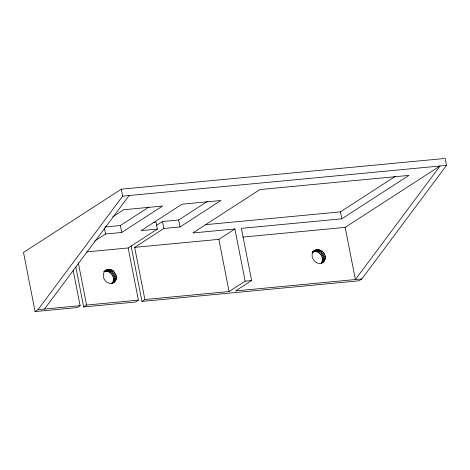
<?xml version="1.0" encoding="UTF-8"?>
<svg xmlns="http://www.w3.org/2000/svg" width="470" height="470" viewBox="0 0 470 470"><rect width="100%" height="100%" fill="white"/><g stroke="black" fill="none" stroke-linecap="round" stroke-linejoin="round"><path stroke-width="0.7" d="M111.707 283.58C116.725 278.669 110.438 269.122 103.917 271.713C112.101 263.253 122.688 279.762 111.66 283.704M312.603 252.167L314.336 250.827C307.233 256.685 318.537 268.752 324.3 261.026C328.924 254.012 318.319 245.375 312.585 251.961M103.917 271.713L108.464 269.433L105.544 271.319L110.186 269.51L107.272 271.396L111.883 270.056L108.969 271.942L113.446 271.037L111.837 274.263L114.756 272.377L112.812 275.878L115.732 273.992L113.388 277.664L116.307 275.772L113.523 279.486L116.442 277.594L113.2 281.225L116.119 279.333L112.453 282.758L114.251 282.106L111.831 283.645M324.3 261.026L321.38 262.918L325.052 259.493L322.132 261.379L325.369 257.748L322.449 259.634L325.234 255.933L322.314 257.818L324.658 254.153L321.744 256.038L323.683 252.537L320.763 254.423L317.896 252.102L320.816 250.216L316.198 251.556L319.118 249.664L314.471 251.479L317.391 249.588L312.844 251.873L316.198 251.556L317.896 252.102L322.373 251.192L320.763 254.423C322.59 256.82 323.06 260.315 321.38 262.918L323.178 262.26L321.427 263.394M121.289 189.187L23.5 252.437L35.097 311.563L38.017 309.671L122.652 196.137L121.289 189.187L445.137 158.437L446.5 165.387L361.865 278.927L358.945 280.813L141.969 301.417L131.065 245.851M44.497 309.06L129.133 195.52M112.771 216.829L123.745 209.726L162.602 206.036L121.742 232.468L105.55 234.007L94.605 241.087M104.892 226.987L120.379 225.518L149.043 206.976M156.422 225.441L162.479 221.523L178.676 219.984L207.341 201.442M86.574 251.914L128.175 247.966L157.368 229.084L156.005 222.134L153.185 222.404M141.969 301.417L144.889 299.525L134.649 247.355L163.842 228.473L180.039 226.934L220.906 200.502L182.037 204.192L141.17 230.623L157.368 229.084M110.526 272.923L113.446 271.037M112.453 282.758L115.373 280.872M73.103 269.939L80.117 305.676L77.198 307.562L35.097 311.563M75.846 267.06L83.672 306.951L86.592 305.059L138.409 300.142L128.175 247.966M134.649 247.355L218.85 239.359L234.906 228.972L245.14 281.148L229.084 291.535L144.889 299.525M138.409 300.142L135.489 302.028L83.672 306.951M205.325 224.701L340.421 211.876L395.241 176.42M361.865 278.927L235.564 290.918L251.62 280.531L241.386 228.355L341.784 218.826L408.923 175.398L259.951 189.545L192.812 232.967L234.906 228.972M345.156 227.368L440.032 166.004L355.39 279.538L345.156 227.368L242.861 237.08M313.425 251.497L315.764 249.987L312.662 251.938M312.045 252.819L313.214 252.061M319.453 253.083L322.373 251.192M104.352 271.39L106.831 269.827C99.117 273.276 105.268 286.013 112.823 282.952M122.652 196.137L446.5 165.387M245.14 281.148L251.62 280.531M38.017 309.671L80.117 305.676M340.421 211.876L341.784 218.826M218.85 239.359L229.084 291.535M178.676 219.984L180.039 226.934M162.479 221.523L163.842 228.473M120.379 225.518L121.742 232.468M104.458 228.444L105.55 234.007M78.32 262.894L86.592 305.059"/></g></svg>
